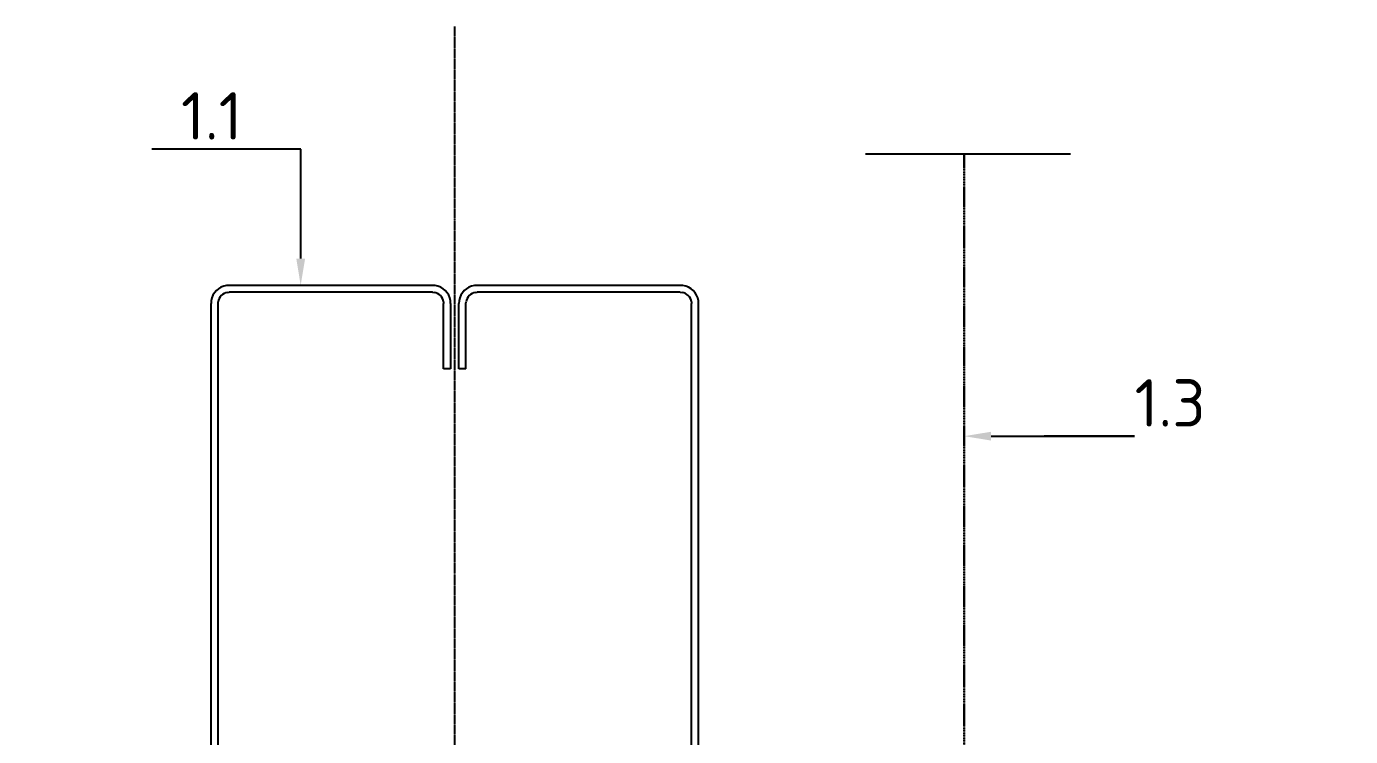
# Model space of a CAD drawing. Header units: millimetres. Extents: x -3689 to 2883575, y -702957 to -604547.
# Drawn here: x 2872251.4 to 2872726.8, y -662215.6 to -661960.7 of the extents above; entities that cross this region are included whole.
import ezdxf
from ezdxf import colors
from ezdxf.entities.mleader import LeaderData, LeaderLine
from ezdxf.math import Vec2, Vec3

# ---------------------------------------------------------------- set-up
doc = ezdxf.new("R2010")
doc.units = ezdxf.units.MM
doc.linetypes.add('CENTER', pattern=[50.800000000000004, 31.75, -6.35, 6.35, -6.35])
doc.linetypes.add('GOST2.303 4', pattern=[7, 5, -2, 0])
for name, color, linetype in [('A-FLOR-IDEN', 14, 'Continuous'), ('S-GRID', 133, 'CENTER'), ('S-METL', 14, 'Continuous')]:
    doc.layers.add(name, color=color, linetype=linetype)
doc.layers.add('Несущие колонны', color=7, linetype='Continuous', lineweight=18, true_color=0x800040)
doc.styles.add('ЕСКД', font='isocpeur.ttf')

msp = doc.modelspace()

# ---------------------------------------------------------------- linework, layer by layer
at = {"layer": 'S-GRID', "ltscale": 0.01}
msp.add_line((2872405.207476795, -662622.3816509132), (2872405.207476795, -661960.6873651509), dxfattribs=at)
at = {"layer": 'S-METL', "ltscale": 10}
msp.add_line((2872552.702998082, -662006.4132632103), (2872626.285669932, -662006.4132632103), dxfattribs=at)
at = {"layer": 'S-METL'}
for p, q in [((2872324.162832932, -662053.6214041406), (2872323.281975936, -662053.6844042763)), ((2872323.638671852, -662056.1652788651), (2872324.252120658, -662056.1214041406)), ((2872397.252120658, -662053.6214041406), (2872324.162832932, -662053.6214041406)), ((2872397.162832932, -662056.1214041406), (2872324.252120658, -662056.1214041406)), ((2872397.162832932, -662056.1214041406), (2872397.776281738, -662056.1652788651)), ((2872398.132977654, -662053.6844042763), (2872397.252120658, -662053.6214041406)), ((2872413.162832932, -662053.6214041406), (2872412.281975936, -662053.6844042763)), ((2872412.638671852, -662056.1652788651), (2872413.252120658, -662056.1214041406)), ((2872486.252120658, -662053.6214041406), (2872413.162832932, -662053.6214041406)), ((2872486.162832932, -662056.1214041406), (2872413.252120658, -662056.1214041406)), ((2872486.162832932, -662056.1214041406), (2872486.776281738, -662056.1652788651)), ((2872487.132977654, -662053.6844042763), (2872486.252120658, -662053.6214041406)), ((2872317.770476931, -662059.1959032816), (2872317.707476795, -662060.0767602774)), ((2872317.707476795, -662347.0767602774), (2872317.707476795, -662060.0767602774)), ((2872320.207476795, -662060.1660480038), (2872320.251351519, -662059.5525991976)), ((2872320.207476795, -662347.1660480038), (2872320.207476795, -662060.1660480038)), ((2872401.16360207, -662059.5525991976), (2872401.207476795, -662060.1660480038)), ((2872401.207476795, -662083.6214041406), (2872401.207476795, -662060.1660480038)), ((2872403.707476795, -662060.0767602774), (2872403.644476659, -662059.1959032817)), ((2872403.707476795, -662060.0767602774), (2872403.707476795, -662083.6214041406)), ((2872406.770476931, -662059.1959032817), (2872406.707476795, -662060.0767602774)), ((2872406.707476795, -662083.6214041406), (2872406.707476795, -662060.0767602774)), ((2872409.207476795, -662060.1660480038), (2872409.251351519, -662059.5525991977)), ((2872409.207476795, -662083.6214041406), (2872409.207476795, -662060.1660480038)), ((2872490.16360207, -662059.5525991977), (2872490.207476795, -662060.1660480038)), ((2872490.207476795, -662347.1660480038), (2872490.207476795, -662060.1660480038)), ((2872492.707476795, -662060.0767602774), (2872492.644476659, -662059.1959032817)), ((2872492.707476795, -662347.0767602774), (2872492.707476795, -662060.0767602774)), ((2872403.707476795, -662083.6214041406), (2872401.207476795, -662083.6214041406)), ((2872409.207476795, -662083.6214041406), (2872406.707476795, -662083.6214041406))]:
    msp.add_line(p, q, dxfattribs=at)
for centre, radius, start, end in [((2872324.207476795, -662060.1214041406), 6.503192992112674, 98.18181817977741, 171.8181818202115), ((2872324.207476795, -662060.1214041406), 3.996807007883236, 98.18181817977741, 171.8181818202115), ((2872397.207476795, -662060.1214041406), 3.996807007888898, 8.18181817978844, 81.81818182022262), ((2872397.207476795, -662060.1214041406), 6.503192992111006, 8.18181817978844, 81.81818182022262), ((2872413.207476795, -662060.1214041406), 6.503192992114805, 98.18181817977741, 171.8181818202115), ((2872413.207476795, -662060.1214041406), 3.99680700788466, 98.18181817977741, 171.8181818202115), ((2872486.207476795, -662060.1214041406), 3.996807007887026, 8.18181817978844, 81.81818182022262), ((2872486.207476795, -662060.1214041406), 6.503192992114807, 8.18181817978844, 81.81818182022262)]:
    msp.add_arc(centre, radius, start, end, dxfattribs=at)
at = {"layer": 'Несущие колонны', "color": 7, "linetype": 'GOST2.303 4', "lineweight": 30, "ltscale": 0.001}
msp.add_line((2872588.121731726, -662006.4132632103), (2872588.121731726, -662355.5904608911), dxfattribs=at)

# ---------------------------------------------------------------- leaders
at = {"layer": 'A-FLOR-IDEN'}
ml = msp.add_multileader_mtext('Standard', dxfattribs=at)
ml.set_content('1.1', color=256, style='ЕСКД')
ml.set_leader_properties()
ml.build(insert=Vec2(0, 0))
ml.multileader.update_dxf_attribs({"text_left_attachment_type": 6, "text_right_attachment_type": 6, "dogleg_length": 20.96987534605703, "arrow_head_size": 9.600000000000001})
ctx = ml.context
ctx.base_point, ctx.char_height, ctx.arrow_head_size, ctx.landing_gap_size, ctx.plane_origin, ctx.plane_x_axis, ctx.plane_y_axis = Vec3(2872310.256467912, -662004.6909572985), 17, 9.600000000000001, 0, Vec3(2872209.140194874, -662030.1022976356), Vec3(1, 2.258681448315656e-12), Vec3(-2.258681448315656e-12, 1)
ctx.left_attachment, ctx.right_attachment, ctx.text_align_type = 6, 6, 2
notes = []
notes.append((ctx, [(1, (1, 1, 0), (2872349.926343258, -662004.6909572985), (-1, -2.258681448315656e-12), 20.96987534605703, [(0, [(2872349.878296622, -662053.6214041406)], 0, [])])]))
ctx.mtext.insert, ctx.mtext.text_direction, ctx.mtext.rotation, ctx.mtext.width, ctx.mtext.alignment, ctx.mtext.flow_direction = Vec3(2872328.956467912, -661984.2909572985), Vec3(1, 2.258882650657248e-12), 2.258882650657248e-12, 77.51149692218215, 3, 5
ml = msp.add_multileader_mtext('Standard', dxfattribs=at)
ml.set_content('1.3', color=256, style='ЕСКД')
ml.set_leader_properties()
ml.build(insert=Vec2(0, 0))
ml.multileader.update_dxf_attribs({"text_left_attachment_type": 6, "text_right_attachment_type": 6, "dogleg_length": 20.96987534605703, "arrow_head_size": 9.600000000000001})
ctx = ml.context
ctx.base_point, ctx.char_height, ctx.arrow_head_size, ctx.landing_gap_size, ctx.plane_origin, ctx.plane_x_axis, ctx.plane_y_axis = Vec3(2872649.25848654, -662107.7131577303), 17, 9.600000000000001, 0, Vec3(2872786.424853927, -662082.3018173932), Vec3(1, 2.258681448315656e-12), Vec3(-2.258681448315656e-12, 1)
ctx.left_attachment, ctx.right_attachment = 6, 6
notes.append((ctx, [(1, (1, 1, 0), (2872628.288611194, -662107.7131577303), (1, 2.258681448315656e-12), 20.96987534605703, [(0, [(2872588.121731726, -662107.7691161387)], 0, [])])]))
ctx.mtext.insert, ctx.mtext.text_direction, ctx.mtext.rotation, ctx.mtext.width, ctx.mtext.flow_direction = Vec3(2872649.25848654, -662087.3131577303), Vec3(1, 2.258882650657248e-12), 2.258882650657248e-12, 77.51149692218215, 5
for ctx, leaders in notes:
    for number, flags, end, landing, length, lines in leaders:
        leader = LeaderData()
        leader.index, (leader.has_last_leader_line, leader.has_dogleg_vector, leader.attachment_direction) = number, flags
        leader.last_leader_point, leader.dogleg_vector, leader.dogleg_length = Vec3(end), Vec3(landing), length
        for number, points, colour, breaks in lines:
            line = LeaderLine()
            line.index, line.vertices, line.color, line.breaks = number, Vec3.list(points), colors.encode_raw_color(colour), breaks
            leader.lines.append(line)
        ctx.leaders.append(leader)

doc.saveas('drawing.dxf')
